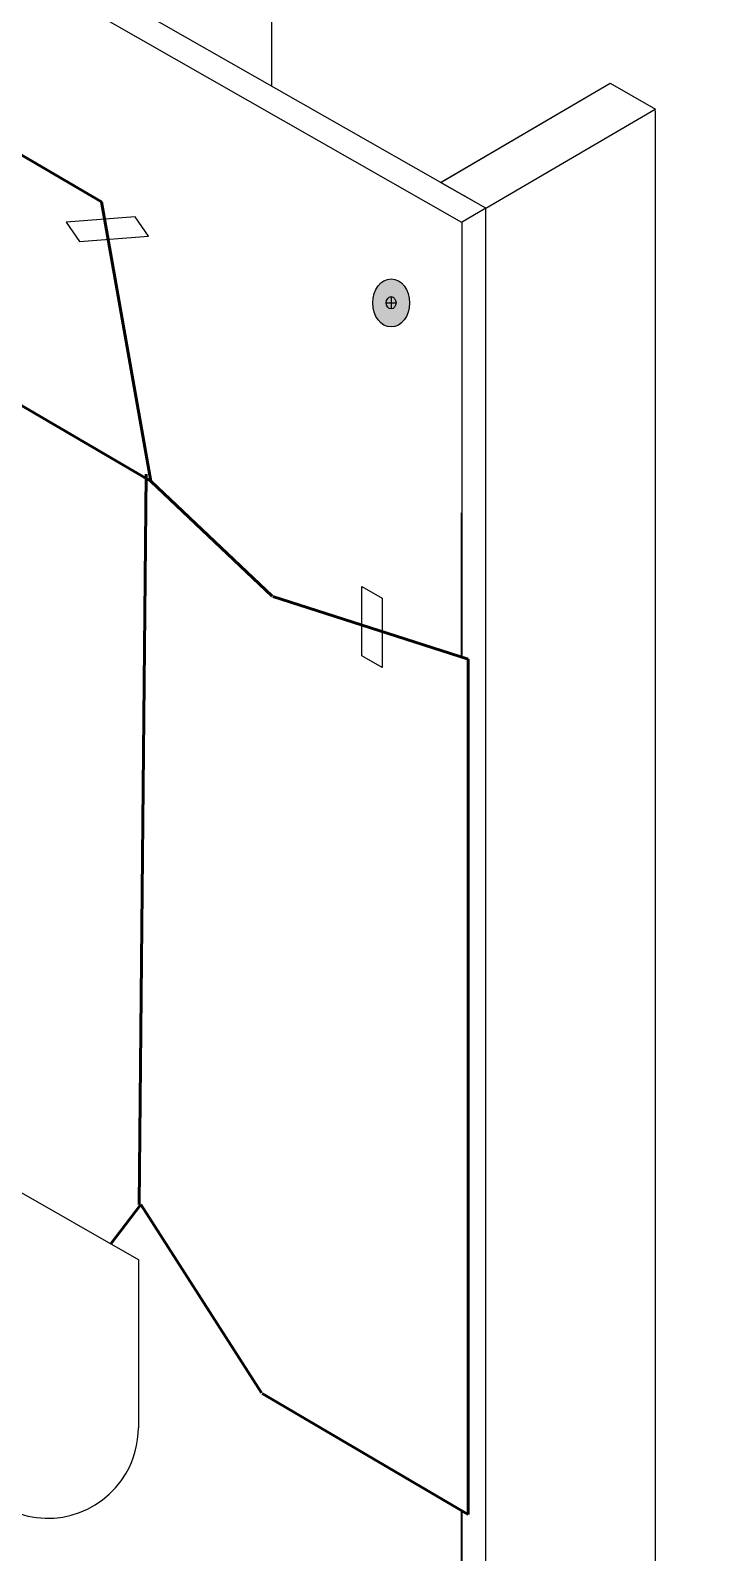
# Model space of a CAD drawing. Extents: x -1279 to 5791, y -3809 to 1769.
# Drawn here: x -580.4 to -443.1, y -2898.9 to -2596.2 of the extents above; entities that cross this region are included whole.
import ezdxf

# ---------------------------------------------------------------- set-up
doc = ezdxf.new("R2010")
doc.units = 0
doc.header["$MEASUREMENT"] = 0
doc.layers.add('G-ANNO-TTLB', color=7, linetype='Continuous', lineweight=0)
doc.layers.add('TYVEK', color=7, linetype='Continuous', lineweight=0)

# ---------------------------------------------------------------- blocks, each defined once
blk = doc.blocks.new('Block_107')
at = {"layer": 'TYVEK', "true_color": 0x003b71, "transparency": 33554687}
h = blk.add_hatch(color=156, dxfattribs=at)
h.dxf.hatch_style = 2
edge = h.paths.add_edge_path()
edge.add_ellipse((-508.73, -2650.42), major_axis=(0, 4.78), ratio=0.766948, start_angle=0, end_angle=360)
at = {"layer": 'TYVEK', "color": 18, "lineweight": 25, "true_color": 0x000000}
blk.add_line((-509.7, -2650.39), (-507.75, -2650.39), dxfattribs=at)
at = {"layer": 'TYVEK', "color": 18, "lineweight": 25, "true_color": 0x080808}
blk.add_line((-508.73, -2649.15), (-508.73, -2651.62), dxfattribs=at)
at = {"layer": 'TYVEK', "color": 8, "lineweight": 25, "true_color": 0x808080}
blk.add_lwpolyline([(-509.24, -2646.05)], dxfattribs=at)
at = {"layer": 'TYVEK', "color": 18, "lineweight": 25, "true_color": 0x000000}
for centre, major_axis, ratio in [((-508.73, -2650.42), (0, 4.78), 0.766948), ((-508.73, -2650.39), (0, 1.23), 0.788846)]:
    blk.add_ellipse(centre, major_axis=major_axis, ratio=ratio, dxfattribs=at)

msp = doc.modelspace()

# ---------------------------------------------------------------- hatches: boundary and pattern name
at = {"layer": 'G-ANNO-TTLB', "true_color": 0xff00ff, "transparency": 33554687}
h = msp.add_hatch(color=6, dxfattribs=at)
edge = h.paths.add_edge_path()
edge.add_spline(control_points=[(1773.02, -3692.6), (1773.02, -3692.6), (-1156.5, -3692.6), (-1156.5, -3692.6), (-1156.5, -3692.6), (-1156.5, -1235.6), (-1156.5, -1235.6), (-1156.5, -1235.6), (1773.02, -1235.6), (1773.02, -1235.6), (1773.02, -1235.6), (1773.02, -3692.6), (1773.02, -3692.6)], knot_values=[0, 0, 0, 0, 1, 1, 1, 2, 2, 2, 3, 3, 3, 4, 4, 4, 4], degree=3, periodic=0)
edge = h.paths.add_edge_path()
edge.add_spline(control_points=[(-1147.5, -1244.6), (-1147.5, -1244.6), (-1147.5, -3683.6), (-1147.5, -3683.6), (-1147.5, -3683.6), (1764.02, -3683.6), (1764.02, -3683.6), (1764.02, -3683.6), (1764.02, -1244.6), (1764.02, -1244.6), (1764.02, -1244.6), (-1147.5, -1244.6), (-1147.5, -1244.6)], knot_values=[0, 0, 0, 0, 1, 1, 1, 2, 2, 2, 3, 3, 3, 4, 4, 4, 4], degree=3, periodic=0)
edge.add_line((-1147.5, -1244.6), (-1147.5, -1244.6))

# ---------------------------------------------------------------- linework, layer by layer
at = {"layer": 'G-ANNO-TTLB'}
for points in [[(1773.02, -3692.6), (1773.02, -3692.6), (-1156.5, -3692.6), (-1156.5, -3692.6), (-1156.5, -3692.6), (-1156.5, -1235.6), (-1156.5, -1235.6), (-1156.5, -1235.6), (1773.02, -1235.6), (1773.02, -1235.6), (1773.02, -1235.6), (1773.02, -3692.6), (1773.02, -3692.6)], [(-1147.5, -1244.6), (-1147.5, -1244.6), (-1147.5, -3683.6), (-1147.5, -3683.6), (-1147.5, -3683.6), (1764.02, -3683.6), (1764.02, -3683.6), (1764.02, -3683.6), (1764.02, -1244.6), (1764.02, -1244.6), (1764.02, -1244.6), (-1147.5, -1244.6), (-1147.5, -1244.6)]]:
    msp.add_open_spline(points, degree=3, knots=[0, 0, 0, 0, 1, 1, 1, 2, 2, 2, 3, 3, 3, 4, 4, 4, 4], dxfattribs=at)
at = {"layer": 'TYVEK', "color": 2, "lineweight": 25, "true_color": 0xffff00}
for p, q in [((-489.92, -2631.61), (-758.71, -2478.13)), ((-489.92, -2726.12), (-489.92, -2631.61)), ((-494.73, -2720.83), (-494.73, -2692.17)), ((-489.92, -3055.98), (-489.92, -2719.12)), ((-494.72, -3058.76), (-494.73, -2890.52))]:
    msp.add_line(p, q, dxfattribs=at)
at = {"layer": 'TYVEK', "color": 18, "lineweight": 25, "true_color": 0x000000}
for p, q in [((-494.72, -2634.4), (-763.52, -2480.91)), ((-494.72, -2634.4), (-494.72, -2720.83)), ((-494.72, -2890.52), (-494.72, -3058.76))]:
    msp.add_line(p, q, dxfattribs=at)
at = {"layer": 'TYVEK', "color": 33, "lineweight": 25, "true_color": 0xcc9966}
for p, q in [((-532.52, -2568.36), (-532.52, -2607.28)), ((-498.66, -2626.31), (-465.25, -2606.74)), ((-489.92, -2631.61), (-456.28, -2611.92)), ((-456.26, -3036.5), (-456.26, -2612.13))]:
    msp.add_line(p, q, dxfattribs=at)
at = {"layer": 'TYVEK', "color": 18, "lineweight": 60, "true_color": 0x000000}
for p, q in [((-650.29, -2581.34), (-566.27, -2630.31)), ((-556.45, -2685.84), (-691.3, -2607.09)), ((-556.45, -2685.84), (-566.27, -2630.31)), ((-558.78, -2829.67), (-557.42, -2684.5)), ((-532.34, -2708.73), (-556.45, -2685.84)), ((-532.21, -2708.81), (-493.45, -2721.23)), ((-493.45, -2891.35), (-493.45, -2721.23)), ((-564.42, -2837.5), (-558.47, -2829.67)), ((-534.49, -2867.15), (-558.47, -2829.67)), ((-534.36, -2867.23), (-493.45, -2891.35))]:
    msp.add_line(p, q, dxfattribs=at)
at = {"layer": 'TYVEK', "color": 165, "lineweight": 25, "true_color": 0x4c5f99}
msp.add_line((-489.92, -2631.61), (-494.73, -2634.4), dxfattribs=at)
at = {"layer": 'TYVEK', "color": 4, "lineweight": 25, "true_color": 0x00ffff}
for p, q in [((-584.99, -2825.72), (-558.88, -2840.67)), ((-558.93, -2840.64), (-558.93, -2874.06))]:
    msp.add_line(p, q, dxfattribs=at)
at = {"layer": 'TYVEK', "color": 33, "lineweight": 25, "true_color": 0xcc9966}
msp.add_lwpolyline([(-489.91, -2631.61), (-498.91, -2626.45), (-465.26, -2606.75), (-456.26, -2611.91)], dxfattribs=at)
at = {"layer": 'TYVEK', "color": 2, "lineweight": 25, "true_color": 0xffff00}
for points in [[(-559.56, -2633.27), (-573.27, -2634.36), (-570.64, -2638.2), (-556.93, -2637.12)], [(-514.58, -2720.56), (-514.58, -2706.8), (-510.54, -2709.12), (-510.54, -2722.88)]]:
    msp.add_lwpolyline(points, close=True, dxfattribs=at)
at = {"layer": 'TYVEK', "color": 4, "lineweight": 25, "true_color": 0x00ffff}
msp.add_open_spline([(-585.94, -2889.65), (-577.34, -2894.62), (-566.33, -2891.68), (-561.35, -2883.08), (-559.77, -2880.34), (-558.93, -2877.23), (-558.93, -2874.06)], degree=3, knots=[0, 0, 0, 0, 1, 1, 1, 2, 2, 2, 2], dxfattribs=at)

# ---------------------------------------------------------------- block references
at = {"layer": 'TYVEK'}
msp.add_blockref('Block_107', (0, 0), dxfattribs=at)

doc.saveas('drawing.dxf')
